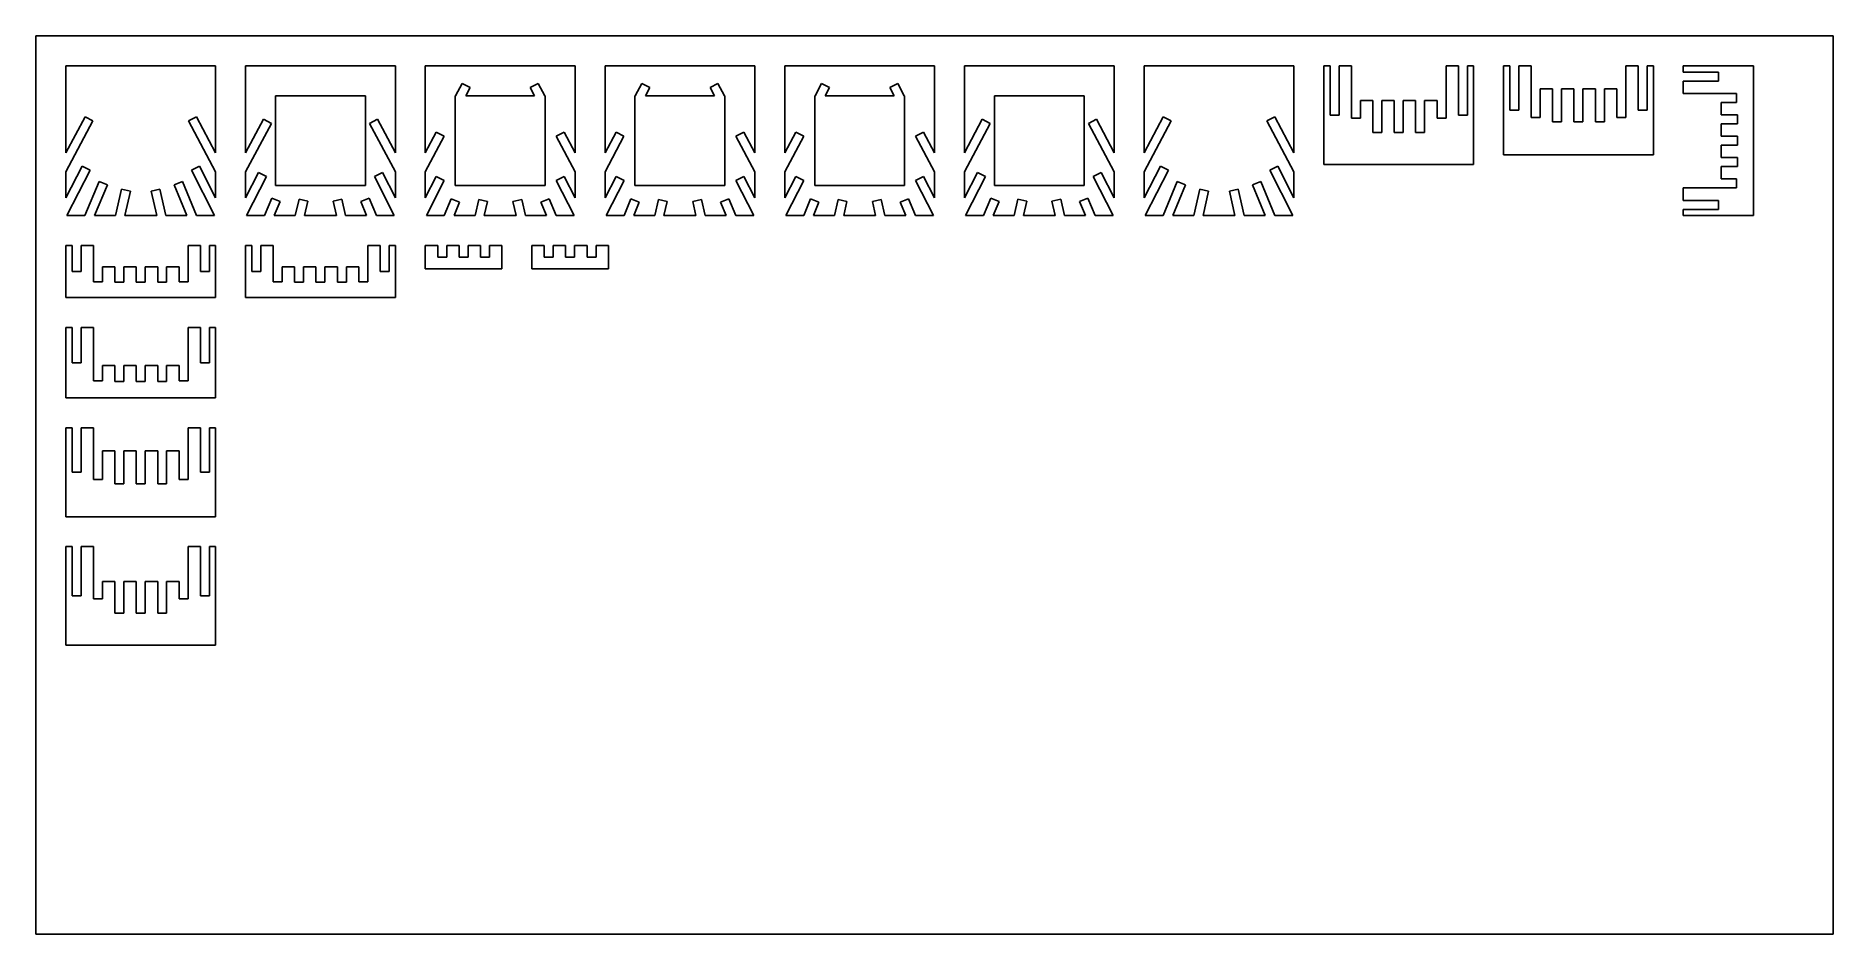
# Model space of a CAD drawing. Header units: metres. Extents: x 0 to 600, y 0 to 300.
import ezdxf

# ---------------------------------------------------------------- set-up
doc = ezdxf.new("R2010")
doc.units = ezdxf.units.M

msp = doc.modelspace()

# ---------------------------------------------------------------- linework, layer by layer
at = {"layer": 'C-1-1'}
for p, q in [((430, 257.085098), (430, 290)), ((430, 290), (432.071429, 290)), ((432.071429, 290), (432.071429, 273.542549)), ((435.071429, 273.542549), (435.071429, 290)), ((435.071429, 290), (439.214286, 290)), ((439.214286, 290), (439.214286, 272.584538)), ((470.785714, 272.584538), (470.785714, 290)), ((470.785714, 290), (474.928571, 290)), ((474.928571, 290), (474.928571, 273.542549)), ((477.928571, 273.542549), (477.928571, 290)), ((477.928571, 290), (480, 290)), ((480, 290), (480, 257.085098)), ((442.214286, 272.584538), (442.214286, 278.409717)), ((442.214286, 278.409717), (446.357143, 278.409717)), ((446.357143, 278.409717), (446.357143, 267.747407)), ((449.357143, 267.747407), (449.357143, 278.409717)), ((449.357143, 278.409717), (453.5, 278.409717)), ((453.5, 278.409717), (453.5, 267.747407)), ((456.5, 267.747407), (456.5, 278.409717)), ((456.5, 278.409717), (460.642857, 278.409717)), ((460.642857, 278.409717), (460.642857, 267.747407)), ((463.642857, 267.747407), (463.642857, 278.409717)), ((463.642857, 278.409717), (467.785714, 278.409717)), ((467.785714, 278.409717), (467.785714, 272.584538)), ((432.071429, 273.542549), (435.071429, 273.542549)), ((439.214286, 272.584538), (442.214286, 272.584538)), ((467.785714, 272.584538), (470.785714, 272.584538)), ((474.928571, 273.542549), (477.928571, 273.542549)), ((446.357143, 267.747407), (449.357143, 267.747407)), ((453.5, 267.747407), (456.5, 267.747407)), ((460.642857, 267.747407), (463.642857, 267.747407)), ((480, 257.085098), (430, 257.085098))]:
    msp.add_line(p, q, dxfattribs=at)
at = {"layer": 'C-1-2'}
for p, q in [((130, 222.252222), (130, 230)), ((130, 230), (134.142857, 230)), ((134.142857, 230), (134.142857, 226.126111)), ((137.142857, 226.126111), (137.142857, 230)), ((137.142857, 230), (141.285714, 230)), ((141.285714, 230), (141.285714, 226.126111)), ((144.285714, 226.126111), (144.285714, 230)), ((144.285714, 230), (148.428571, 230)), ((148.428571, 230), (148.428571, 226.126111)), ((151.428571, 226.126111), (151.428571, 230)), ((151.428571, 230), (155.571429, 230)), ((155.571429, 230), (155.571429, 222.252222)), ((155.571429, 222.252222), (130, 222.252222)), ((134.142857, 226.126111), (137.142857, 226.126111)), ((141.285714, 226.126111), (144.285714, 226.126111)), ((148.428571, 226.126111), (151.428571, 226.126111))]:
    msp.add_line(p, q, dxfattribs=at)
at = {"layer": 'C-2'}
for p, q in [((490, 260.306239), (490, 290)), ((490, 290), (492.071429, 290)), ((492.071429, 290), (492.071429, 275.153119)), ((495.071429, 275.153119), (495.071429, 290)), ((495.071429, 290), (499.214286, 290)), ((499.214286, 290), (499.214286, 272.773045)), ((530.785714, 272.773045), (530.785714, 290)), ((530.785714, 290), (534.928571, 290)), ((534.928571, 290), (534.928571, 275.153119)), ((537.928571, 275.153119), (537.928571, 290)), ((537.928571, 290), (540, 290)), ((540, 290), (540, 260.306239)), ((502.214286, 272.773045), (502.214286, 282.301296)), ((502.214286, 282.301296), (506.357143, 282.301296)), ((506.357143, 282.301296), (506.357143, 271.303768)), ((509.357143, 271.303768), (509.357143, 282.301296)), ((509.357143, 282.301296), (513.5, 282.301296)), ((513.5, 282.301296), (513.5, 271.303768)), ((516.5, 271.303768), (516.5, 282.301296)), ((516.5, 282.301296), (520.642857, 282.301296)), ((520.642857, 282.301296), (520.642857, 271.303768)), ((523.642857, 271.303768), (523.642857, 282.301296)), ((523.642857, 282.301296), (527.785714, 282.301296)), ((527.785714, 282.301296), (527.785714, 272.773045)), ((492.071429, 275.153119), (495.071429, 275.153119)), ((499.214286, 272.773045), (502.214286, 272.773045)), ((506.357143, 271.303768), (509.357143, 271.303768)), ((513.5, 271.303768), (516.5, 271.303768)), ((520.642857, 271.303768), (523.642857, 271.303768)), ((527.785714, 272.773045), (530.785714, 272.773045)), ((534.928571, 275.153119), (537.928571, 275.153119)), ((540, 260.306239), (490, 260.306239))]:
    msp.add_line(p, q, dxfattribs=at)
at = {"layer": 'C-3'}
for p, q in [((550, 287.928571), (550, 290)), ((550, 290), (573.475512, 290)), ((573.475512, 290), (573.475512, 240)), ((561.737756, 287.928571), (550, 287.928571)), ((550, 280.785714), (550, 284.928571)), ((550, 284.928571), (561.737756, 284.928571)), ((561.737756, 284.928571), (561.737756, 287.928571)), ((567.754256, 280.785714), (550, 280.785714)), ((562.653551, 273.642857), (562.653551, 277.785714)), ((562.653551, 277.785714), (567.754256, 277.785714)), ((567.754256, 277.785714), (567.754256, 280.785714)), ((568.064531, 273.642857), (562.653551, 273.642857)), ((562.653551, 266.5), (562.653551, 270.642857)), ((562.653551, 270.642857), (568.064531, 270.642857)), ((568.064531, 270.642857), (568.064531, 273.642857)), ((568.064531, 266.5), (562.653551, 266.5)), ((568.064531, 263.5), (568.064531, 266.5)), ((562.653551, 259.357143), (562.653551, 263.5)), ((562.653551, 263.5), (568.064531, 263.5)), ((568.064531, 259.357143), (562.653551, 259.357143)), ((568.064531, 256.357143), (568.064531, 259.357143)), ((562.653551, 252.214286), (562.653551, 256.357143)), ((562.653551, 256.357143), (568.064531, 256.357143)), ((567.754256, 252.214286), (562.653551, 252.214286)), ((567.754256, 249.214286), (567.754256, 252.214286)), ((550, 245.071429), (550, 249.214286)), ((550, 249.214286), (567.754256, 249.214286)), ((561.737756, 245.071429), (550, 245.071429)), ((550, 240), (550, 242.071429)), ((550, 242.071429), (561.737756, 242.071429)), ((573.475512, 240), (550, 240)), ((561.737756, 242.071429), (561.737756, 245.071429))]:
    msp.add_line(p, q, dxfattribs=at)
at = {"layer": 'C-4'}
for p, q in [((10, 212.581454), (10, 230)), ((10, 230), (12.071429, 230)), ((12.071429, 230), (12.071429, 221.290727)), ((15.071429, 221.290727), (15.071429, 230)), ((15.071429, 230), (19.214286, 230)), ((19.214286, 230), (19.214286, 217.879428)), ((50.785714, 217.879428), (50.785714, 230)), ((50.785714, 230), (54.928571, 230)), ((54.928571, 230), (54.928571, 221.290727)), ((57.928571, 221.290727), (57.928571, 230)), ((57.928571, 230), (60, 230)), ((60, 230), (60, 212.581454)), ((22.214286, 217.879428), (22.214286, 222.836483)), ((22.214286, 222.836483), (26.357143, 222.836483)), ((26.357143, 222.836483), (26.357143, 217.708969)), ((29.357143, 217.708969), (29.357143, 222.836483)), ((29.357143, 222.836483), (33.5, 222.836483)), ((33.5, 222.836483), (33.5, 217.708969)), ((36.5, 217.708969), (36.5, 222.836483)), ((36.5, 222.836483), (40.642857, 222.836483)), ((40.642857, 222.836483), (40.642857, 217.708969)), ((43.642857, 217.708969), (43.642857, 222.836483)), ((43.642857, 222.836483), (47.785714, 222.836483)), ((47.785714, 222.836483), (47.785714, 217.879428)), ((12.071429, 221.290727), (15.071429, 221.290727)), ((19.214286, 217.879428), (22.214286, 217.879428)), ((26.357143, 217.708969), (29.357143, 217.708969)), ((33.5, 217.708969), (36.5, 217.708969)), ((40.642857, 217.708969), (43.642857, 217.708969)), ((47.785714, 217.879428), (50.785714, 217.879428)), ((54.928571, 221.290727), (57.928571, 221.290727)), ((60, 212.581454), (10, 212.581454))]:
    msp.add_line(p, q, dxfattribs=at)
at = {"layer": 'C-5'}
for p, q in [((70, 212.581454), (70, 230)), ((70, 230), (72.071429, 230)), ((72.071429, 230), (72.071429, 221.290727)), ((75.071429, 221.290727), (75.071429, 230)), ((75.071429, 230), (79.214286, 230)), ((79.214286, 230), (79.214286, 217.879428)), ((110.785714, 217.879428), (110.785714, 230)), ((110.785714, 230), (114.928571, 230)), ((114.928571, 230), (114.928571, 221.290727)), ((117.928571, 221.290727), (117.928571, 230)), ((117.928571, 230), (120, 230)), ((120, 230), (120, 212.581454)), ((82.214286, 217.879428), (82.214286, 222.836483)), ((82.214286, 222.836483), (86.357143, 222.836483)), ((86.357143, 222.836483), (86.357143, 217.708969)), ((89.357143, 217.708969), (89.357143, 222.836483)), ((89.357143, 222.836483), (93.5, 222.836483)), ((93.5, 222.836483), (93.5, 217.708969)), ((96.5, 217.708969), (96.5, 222.836483)), ((96.5, 222.836483), (100.642857, 222.836483)), ((100.642857, 222.836483), (100.642857, 217.708969)), ((103.642857, 217.708969), (103.642857, 222.836483)), ((103.642857, 222.836483), (107.785714, 222.836483)), ((107.785714, 222.836483), (107.785714, 217.879428)), ((72.071429, 221.290727), (75.071429, 221.290727)), ((79.214286, 217.879428), (82.214286, 217.879428)), ((86.357143, 217.708969), (89.357143, 217.708969)), ((93.5, 217.708969), (96.5, 217.708969)), ((100.642857, 217.708969), (103.642857, 217.708969)), ((107.785714, 217.879428), (110.785714, 217.879428)), ((114.928571, 221.290727), (117.928571, 221.290727)), ((120, 212.581454), (70, 212.581454))]:
    msp.add_line(p, q, dxfattribs=at)
at = {"layer": 'C-6'}
for p, q in [((10, 179.105943), (10, 202.581454)), ((10, 202.581454), (12.071429, 202.581454)), ((12.071429, 202.581454), (12.071429, 190.843699)), ((15.071429, 190.843699), (15.071429, 202.581454)), ((15.071429, 202.581454), (19.214286, 202.581454)), ((19.214286, 202.581454), (19.214286, 184.827198)), ((50.785714, 184.827198), (50.785714, 202.581454)), ((50.785714, 202.581454), (54.928571, 202.581454)), ((54.928571, 202.581454), (54.928571, 190.843699)), ((57.928571, 190.843699), (57.928571, 202.581454)), ((57.928571, 202.581454), (60, 202.581454)), ((60, 202.581454), (60, 179.105943)), ((12.071429, 190.843699), (15.071429, 190.843699)), ((22.214286, 184.827198), (22.214286, 189.927903)), ((22.214286, 189.927903), (26.357143, 189.927903)), ((26.357143, 189.927903), (26.357143, 184.516923)), ((29.357143, 184.516923), (29.357143, 189.927903)), ((29.357143, 189.927903), (33.5, 189.927903)), ((33.5, 189.927903), (33.5, 184.516923)), ((36.5, 184.516923), (36.5, 189.927903)), ((36.5, 189.927903), (40.642857, 189.927903)), ((40.642857, 189.927903), (40.642857, 184.516923)), ((43.642857, 184.516923), (43.642857, 189.927903)), ((43.642857, 189.927903), (47.785714, 189.927903)), ((47.785714, 189.927903), (47.785714, 184.827198)), ((54.928571, 190.843699), (57.928571, 190.843699)), ((19.214286, 184.827198), (22.214286, 184.827198)), ((26.357143, 184.516923), (29.357143, 184.516923)), ((33.5, 184.516923), (36.5, 184.516923)), ((40.642857, 184.516923), (43.642857, 184.516923)), ((47.785714, 184.827198), (50.785714, 184.827198)), ((60, 179.105943), (10, 179.105943))]:
    msp.add_line(p, q, dxfattribs=at)
at = {"layer": 'C-7'}
for p, q in [((10, 139.412181), (10, 169.105943)), ((10, 169.105943), (12.071429, 169.105943)), ((12.071429, 169.105943), (12.071429, 154.259062)), ((15.071429, 154.259062), (15.071429, 169.105943)), ((15.071429, 169.105943), (19.214286, 169.105943)), ((19.214286, 169.105943), (19.214286, 151.878988)), ((50.785714, 151.878988), (50.785714, 169.105943)), ((50.785714, 169.105943), (54.928571, 169.105943)), ((54.928571, 169.105943), (54.928571, 154.259062)), ((57.928571, 154.259062), (57.928571, 169.105943)), ((57.928571, 169.105943), (60, 169.105943)), ((60, 169.105943), (60, 139.412181)), ((22.214286, 151.878988), (22.214286, 161.407239)), ((22.214286, 161.407239), (26.357143, 161.407239)), ((26.357143, 161.407239), (26.357143, 150.40971)), ((29.357143, 150.40971), (29.357143, 161.407239)), ((29.357143, 161.407239), (33.5, 161.407239)), ((33.5, 161.407239), (33.5, 150.40971)), ((36.5, 150.40971), (36.5, 161.407239)), ((36.5, 161.407239), (40.642857, 161.407239)), ((40.642857, 161.407239), (40.642857, 150.40971)), ((43.642857, 150.40971), (43.642857, 161.407239)), ((43.642857, 161.407239), (47.785714, 161.407239)), ((47.785714, 161.407239), (47.785714, 151.878988)), ((12.071429, 154.259062), (15.071429, 154.259062)), ((19.214286, 151.878988), (22.214286, 151.878988)), ((26.357143, 150.40971), (29.357143, 150.40971)), ((33.5, 150.40971), (36.5, 150.40971)), ((40.642857, 150.40971), (43.642857, 150.40971)), ((47.785714, 151.878988), (50.785714, 151.878988)), ((54.928571, 154.259062), (57.928571, 154.259062)), ((60, 139.412181), (10, 139.412181))]:
    msp.add_line(p, q, dxfattribs=at)
at = {"layer": 'C-8-1'}
for p, q in [((10, 96.497279), (10, 129.412181)), ((10, 129.412181), (12.071429, 129.412181)), ((12.071429, 129.412181), (12.071429, 112.95473)), ((15.071429, 112.95473), (15.071429, 129.412181)), ((15.071429, 129.412181), (19.214286, 129.412181)), ((19.214286, 129.412181), (19.214286, 111.99672)), ((50.785714, 111.99672), (50.785714, 129.412181)), ((50.785714, 129.412181), (54.928571, 129.412181)), ((54.928571, 129.412181), (54.928571, 112.95473)), ((57.928571, 112.95473), (57.928571, 129.412181)), ((57.928571, 129.412181), (60, 129.412181)), ((60, 129.412181), (60, 96.497279)), ((22.214286, 111.99672), (22.214286, 117.821899)), ((22.214286, 117.821899), (26.357143, 117.821899)), ((26.357143, 117.821899), (26.357143, 107.159589)), ((29.357143, 107.159589), (29.357143, 117.821899)), ((29.357143, 117.821899), (33.5, 117.821899)), ((33.5, 117.821899), (33.5, 107.159589)), ((36.5, 107.159589), (36.5, 117.821899)), ((36.5, 117.821899), (40.642857, 117.821899)), ((40.642857, 117.821899), (40.642857, 107.159589)), ((43.642857, 107.159589), (43.642857, 117.821899)), ((43.642857, 117.821899), (47.785714, 117.821899)), ((47.785714, 117.821899), (47.785714, 111.99672)), ((12.071429, 112.95473), (15.071429, 112.95473)), ((19.214286, 111.99672), (22.214286, 111.99672)), ((47.785714, 111.99672), (50.785714, 111.99672)), ((54.928571, 112.95473), (57.928571, 112.95473)), ((26.357143, 107.159589), (29.357143, 107.159589)), ((33.5, 107.159589), (36.5, 107.159589)), ((40.642857, 107.159589), (43.642857, 107.159589)), ((60, 96.497279), (10, 96.497279))]:
    msp.add_line(p, q, dxfattribs=at)
at = {"layer": 'C-8-2'}
for p, q in [((165.571429, 222.252222), (165.571429, 230)), ((165.571429, 230), (169.714286, 230)), ((169.714286, 230), (169.714286, 226.126111)), ((172.714286, 226.126111), (172.714286, 230)), ((172.714286, 230), (176.857143, 230)), ((176.857143, 230), (176.857143, 226.126111)), ((179.857143, 226.126111), (179.857143, 230)), ((179.857143, 230), (184, 230)), ((184, 230), (184, 226.126111)), ((187, 226.126111), (187, 230)), ((187, 230), (191.142857, 230)), ((191.142857, 230), (191.142857, 222.252222)), ((191.142857, 222.252222), (165.571429, 222.252222)), ((169.714286, 226.126111), (172.714286, 226.126111)), ((176.857143, 226.126111), (179.857143, 226.126111)), ((184, 226.126111), (187, 226.126111))]:
    msp.add_line(p, q, dxfattribs=at)
at = {"layer": 'sheet_boundary'}
for p, q in [((0, 300), (600, 300)), ((0, 0), (0, 300)), ((600, 300), (600, 0)), ((600, 0), (0, 0))]:
    msp.add_line(p, q, dxfattribs=at)
at = {"layer": 'Z-1'}
for p, q in [((10, 260.970354), (10, 290)), ((10, 290), (60, 290)), ((60, 290), (60, 260.970354)), ((16.392739, 273.010774), (10, 260.970354)), ((10, 254.572968), (19.042426, 271.60395)), ((19.042426, 271.60395), (16.392739, 273.010774)), ((53.607261, 273.010774), (50.957574, 271.60395)), ((50.957574, 271.60395), (60, 254.572968)), ((60, 260.970354), (53.607261, 273.010774)), ((15.414091, 256.524443), (10, 245.918038)), ((10, 245.918038), (10, 254.572968)), ((10.347354, 240), (18.086106, 255.1605)), ((18.086106, 255.1605), (15.414091, 256.524443)), ((54.585909, 256.524443), (51.913894, 255.1605)), ((51.913894, 255.1605), (59.652646, 240)), ((60, 245.918038), (54.585909, 256.524443)), ((60, 254.572968), (60, 245.918038)), ((21.064553, 251.419656), (16.340233, 240)), ((19.586821, 240), (23.836694, 250.27282)), ((23.836694, 250.27282), (21.064553, 251.419656)), ((28.606136, 248.825127), (26.600363, 240)), ((31.53153, 248.160244), (28.606136, 248.825127)), ((29.676871, 240), (31.53153, 248.160244)), ((41.393864, 248.825127), (38.46847, 248.160244)), ((38.46847, 248.160244), (40.323129, 240)), ((43.399637, 240), (41.393864, 248.825127)), ((48.935447, 251.419656), (46.163306, 250.27282)), ((46.163306, 250.27282), (50.413179, 240)), ((53.659767, 240), (48.935447, 251.419656)), ((16.340233, 240), (10.347354, 240)), ((26.600363, 240), (19.586821, 240)), ((40.323129, 240), (29.676871, 240)), ((50.413179, 240), (43.399637, 240)), ((59.652646, 240), (53.659767, 240))]:
    msp.add_line(p, q, dxfattribs=at)
at = {"layer": 'Z-2'}
for p, q in [((70, 260.970354), (70, 290)), ((70, 290), (120, 290)), ((120, 290), (120, 260.970354)), ((110, 280), (80, 280)), ((80, 280), (80, 250)), ((110, 250), (110, 280)), ((75.943488, 272.164631), (70, 260.970354)), ((70, 254.572968), (78.593175, 270.757807)), ((78.593175, 270.757807), (75.943488, 272.164631)), ((114.056512, 272.164631), (111.406825, 270.757807)), ((111.406825, 270.757807), (120, 254.572968)), ((120, 260.970354), (114.056512, 272.164631)), ((70, 245.918038), (70, 254.572968)), ((74.331996, 254.404579), (70, 245.918038)), ((70.347354, 240), (77.004011, 253.040636)), ((77.004011, 253.040636), (74.331996, 254.404579)), ((115.668004, 254.404579), (112.995989, 253.040636)), ((112.995989, 253.040636), (119.652646, 240)), ((120, 245.918038), (115.668004, 254.404579)), ((120, 254.572968), (120, 245.918038)), ((80, 250), (110, 250)), ((76.340233, 240), (70.347354, 240)), ((78.764572, 245.860127), (76.340233, 240)), ((81.536713, 244.713291), (78.764572, 245.860127)), ((79.586821, 240), (81.536713, 244.713291)), ((86.600363, 240), (79.586821, 240)), ((87.850098, 245.498662), (86.600363, 240)), ((90.775492, 244.833779), (87.850098, 245.498662)), ((89.676871, 240), (90.775492, 244.833779)), ((100.323129, 240), (89.676871, 240)), ((102.149902, 245.498662), (99.224508, 244.833779)), ((99.224508, 244.833779), (100.323129, 240)), ((103.399637, 240), (102.149902, 245.498662)), ((110.413179, 240), (103.399637, 240)), ((111.235428, 245.860127), (108.463287, 244.713291)), ((108.463287, 244.713291), (110.413179, 240)), ((113.659767, 240), (111.235428, 245.860127)), ((119.652646, 240), (113.659767, 240))]:
    msp.add_line(p, q, dxfattribs=at)
at = {"layer": 'Z-3'}
for p, q in [((130, 260.970354), (130, 290)), ((130, 290), (180, 290)), ((180, 290), (180, 260.970354)), ((142.293694, 284.124944), (140.103597, 280)), ((144.943382, 282.718119), (142.293694, 284.124944)), ((143.500224, 280), (144.943382, 282.718119)), ((167.706306, 284.124944), (165.056618, 282.718119)), ((165.056618, 282.718119), (166.499776, 280)), ((169.896403, 280), (167.706306, 284.124944)), ((140.103597, 280), (140, 280)), ((140, 280), (140, 250)), ((166.499776, 280), (143.500224, 280)), ((170, 280), (169.896403, 280)), ((170, 250), (170, 280)), ((133.675156, 267.892336), (130, 260.970354)), ((130, 254.572968), (136.324844, 266.485512)), ((136.324844, 266.485512), (133.675156, 267.892336)), ((176.324844, 267.892336), (173.675156, 266.485512)), ((173.675156, 266.485512), (180, 254.572968)), ((180, 260.970354), (176.324844, 267.892336)), ((130, 245.918038), (130, 254.572968)), ((133.663993, 253.095935), (130, 245.918038)), ((136.336007, 251.731992), (133.663993, 253.095935)), ((176.336007, 253.095935), (173.663993, 251.731992)), ((180, 245.918038), (176.336007, 253.095935)), ((180, 254.572968), (180, 245.918038)), ((130.347354, 240), (136.336007, 251.731992)), ((140, 250), (170, 250)), ((173.663993, 251.731992), (179.652646, 240)), ((136.340233, 240), (130.347354, 240)), ((138.64596, 245.573418), (136.340233, 240)), ((141.418101, 244.426582), (138.64596, 245.573418)), ((139.586821, 240), (141.418101, 244.426582)), ((146.600363, 240), (139.586821, 240)), ((147.812319, 245.332442), (146.600363, 240)), ((150.737713, 244.667558), (147.812319, 245.332442)), ((149.676871, 240), (150.737713, 244.667558)), ((160.323129, 240), (149.676871, 240)), ((162.187681, 245.332442), (159.262287, 244.667558)), ((159.262287, 244.667558), (160.323129, 240)), ((163.399637, 240), (162.187681, 245.332442)), ((170.413179, 240), (163.399637, 240)), ((171.35404, 245.573418), (168.581899, 244.426582)), ((168.581899, 244.426582), (170.413179, 240)), ((173.659767, 240), (171.35404, 245.573418)), ((179.652646, 240), (173.659767, 240))]:
    msp.add_line(p, q, dxfattribs=at)
at = {"layer": 'Z-4'}
for p, q in [((190, 260.970354), (190, 290)), ((190, 290), (240, 290)), ((240, 290), (240, 260.970354)), ((202.293694, 284.124944), (200.103597, 280)), ((204.943382, 282.718119), (202.293694, 284.124944)), ((203.500224, 280), (204.943382, 282.718119)), ((227.706306, 284.124944), (225.056618, 282.718119)), ((225.056618, 282.718119), (226.499776, 280)), ((229.896403, 280), (227.706306, 284.124944)), ((200.103597, 280), (200, 280)), ((200, 280), (200, 250)), ((226.499776, 280), (203.500224, 280)), ((230, 280), (229.896403, 280)), ((230, 250), (230, 280)), ((193.675156, 267.892336), (190, 260.970354)), ((190, 254.572968), (196.324844, 266.485512)), ((196.324844, 266.485512), (193.675156, 267.892336)), ((236.324844, 267.892336), (233.675156, 266.485512)), ((233.675156, 266.485512), (240, 254.572968)), ((240, 260.970354), (236.324844, 267.892336)), ((190, 245.918038), (190, 254.572968)), ((193.663993, 253.095935), (190, 245.918038)), ((196.336007, 251.731992), (193.663993, 253.095935)), ((236.336007, 253.095935), (233.663993, 251.731992)), ((240, 245.918038), (236.336007, 253.095935)), ((240, 254.572968), (240, 245.918038)), ((190.347354, 240), (196.336007, 251.731992)), ((200, 250), (230, 250)), ((233.663993, 251.731992), (239.652646, 240)), ((196.340233, 240), (190.347354, 240)), ((198.64596, 245.573418), (196.340233, 240)), ((201.418101, 244.426582), (198.64596, 245.573418)), ((199.586821, 240), (201.418101, 244.426582)), ((206.600363, 240), (199.586821, 240)), ((207.812319, 245.332442), (206.600363, 240)), ((210.737713, 244.667558), (207.812319, 245.332442)), ((209.676871, 240), (210.737713, 244.667558)), ((220.323129, 240), (209.676871, 240)), ((222.187681, 245.332442), (219.262287, 244.667558)), ((219.262287, 244.667558), (220.323129, 240)), ((223.399637, 240), (222.187681, 245.332442)), ((230.413179, 240), (223.399637, 240)), ((231.35404, 245.573418), (228.581899, 244.426582)), ((228.581899, 244.426582), (230.413179, 240)), ((233.659767, 240), (231.35404, 245.573418)), ((239.652646, 240), (233.659767, 240))]:
    msp.add_line(p, q, dxfattribs=at)
at = {"layer": 'Z-5'}
for p, q in [((250, 260.970354), (250, 290)), ((250, 290), (300, 290)), ((300, 290), (300, 260.970354)), ((262.293694, 284.124944), (260.103597, 280)), ((264.943382, 282.718119), (262.293694, 284.124944)), ((263.500224, 280), (264.943382, 282.718119)), ((287.706306, 284.124944), (285.056618, 282.718119)), ((285.056618, 282.718119), (286.499776, 280)), ((289.896403, 280), (287.706306, 284.124944)), ((260.103597, 280), (260, 280)), ((260, 280), (260, 250)), ((286.499776, 280), (263.500224, 280)), ((290, 280), (289.896403, 280)), ((290, 250), (290, 280)), ((253.675156, 267.892336), (250, 260.970354)), ((250, 254.572968), (256.324844, 266.485512)), ((256.324844, 266.485512), (253.675156, 267.892336)), ((296.324844, 267.892336), (293.675156, 266.485512)), ((293.675156, 266.485512), (300, 254.572968)), ((300, 260.970354), (296.324844, 267.892336)), ((250, 245.918038), (250, 254.572968)), ((253.663993, 253.095935), (250, 245.918038)), ((256.336007, 251.731992), (253.663993, 253.095935)), ((296.336007, 253.095935), (293.663993, 251.731992)), ((300, 245.918038), (296.336007, 253.095935)), ((300, 254.572968), (300, 245.918038)), ((250.347354, 240), (256.336007, 251.731992)), ((260, 250), (290, 250)), ((293.663993, 251.731992), (299.652646, 240)), ((256.340233, 240), (250.347354, 240)), ((258.64596, 245.573418), (256.340233, 240)), ((261.418101, 244.426582), (258.64596, 245.573418)), ((259.586821, 240), (261.418101, 244.426582)), ((266.600363, 240), (259.586821, 240)), ((267.812319, 245.332442), (266.600363, 240)), ((270.737713, 244.667558), (267.812319, 245.332442)), ((269.676871, 240), (270.737713, 244.667558)), ((280.323129, 240), (269.676871, 240)), ((282.187681, 245.332442), (279.262287, 244.667558)), ((279.262287, 244.667558), (280.323129, 240)), ((283.399637, 240), (282.187681, 245.332442)), ((290.413179, 240), (283.399637, 240)), ((291.35404, 245.573418), (288.581899, 244.426582)), ((288.581899, 244.426582), (290.413179, 240)), ((293.659767, 240), (291.35404, 245.573418)), ((299.652646, 240), (293.659767, 240))]:
    msp.add_line(p, q, dxfattribs=at)
at = {"layer": 'Z-6'}
for p, q in [((310, 260.970354), (310, 290)), ((310, 290), (360, 290)), ((360, 290), (360, 260.970354)), ((350, 280), (320, 280)), ((320, 280), (320, 250)), ((350, 250), (350, 280)), ((315.943488, 272.164631), (310, 260.970354)), ((310, 254.572968), (318.593175, 270.757807)), ((318.593175, 270.757807), (315.943488, 272.164631)), ((354.056512, 272.164631), (351.406825, 270.757807)), ((351.406825, 270.757807), (360, 254.572968)), ((360, 260.970354), (354.056512, 272.164631)), ((310, 245.918038), (310, 254.572968)), ((314.331996, 254.404579), (310, 245.918038)), ((310.347354, 240), (317.004011, 253.040636)), ((317.004011, 253.040636), (314.331996, 254.404579)), ((355.668004, 254.404579), (352.995989, 253.040636)), ((352.995989, 253.040636), (359.652646, 240)), ((360, 245.918038), (355.668004, 254.404579)), ((360, 254.572968), (360, 245.918038)), ((320, 250), (350, 250)), ((316.340233, 240), (310.347354, 240)), ((318.764572, 245.860127), (316.340233, 240)), ((321.536713, 244.713291), (318.764572, 245.860127)), ((319.586821, 240), (321.536713, 244.713291)), ((326.600363, 240), (319.586821, 240)), ((327.850098, 245.498662), (326.600363, 240)), ((330.775492, 244.833779), (327.850098, 245.498662)), ((329.676871, 240), (330.775492, 244.833779)), ((340.323129, 240), (329.676871, 240)), ((342.149902, 245.498662), (339.224508, 244.833779)), ((339.224508, 244.833779), (340.323129, 240)), ((343.399637, 240), (342.149902, 245.498662)), ((350.413179, 240), (343.399637, 240)), ((351.235428, 245.860127), (348.463287, 244.713291)), ((348.463287, 244.713291), (350.413179, 240)), ((353.659767, 240), (351.235428, 245.860127)), ((359.652646, 240), (353.659767, 240))]:
    msp.add_line(p, q, dxfattribs=at)
at = {"layer": 'Z-7'}
for p, q in [((370, 260.970354), (370, 290)), ((370, 290), (420, 290)), ((420, 290), (420, 260.970354)), ((376.392739, 273.010774), (370, 260.970354)), ((370, 254.572968), (379.042426, 271.60395)), ((379.042426, 271.60395), (376.392739, 273.010774)), ((413.607261, 273.010774), (410.957574, 271.60395)), ((410.957574, 271.60395), (420, 254.572968)), ((420, 260.970354), (413.607261, 273.010774)), ((375.414091, 256.524443), (370, 245.918038)), ((370, 245.918038), (370, 254.572968)), ((370.347354, 240), (378.086106, 255.1605)), ((378.086106, 255.1605), (375.414091, 256.524443)), ((414.585909, 256.524443), (411.913894, 255.1605)), ((411.913894, 255.1605), (419.652646, 240)), ((420, 245.918038), (414.585909, 256.524443)), ((420, 254.572968), (420, 245.918038)), ((381.064553, 251.419656), (376.340233, 240)), ((379.586821, 240), (383.836694, 250.27282)), ((383.836694, 250.27282), (381.064553, 251.419656)), ((388.606136, 248.825127), (386.600363, 240)), ((391.53153, 248.160244), (388.606136, 248.825127)), ((389.676871, 240), (391.53153, 248.160244)), ((401.393864, 248.825127), (398.46847, 248.160244)), ((398.46847, 248.160244), (400.323129, 240)), ((403.399637, 240), (401.393864, 248.825127)), ((408.935447, 251.419656), (406.163306, 250.27282)), ((406.163306, 250.27282), (410.413179, 240)), ((413.659767, 240), (408.935447, 251.419656)), ((376.340233, 240), (370.347354, 240)), ((386.600363, 240), (379.586821, 240)), ((400.323129, 240), (389.676871, 240)), ((410.413179, 240), (403.399637, 240)), ((419.652646, 240), (413.659767, 240))]:
    msp.add_line(p, q, dxfattribs=at)

doc.saveas('drawing.dxf')
